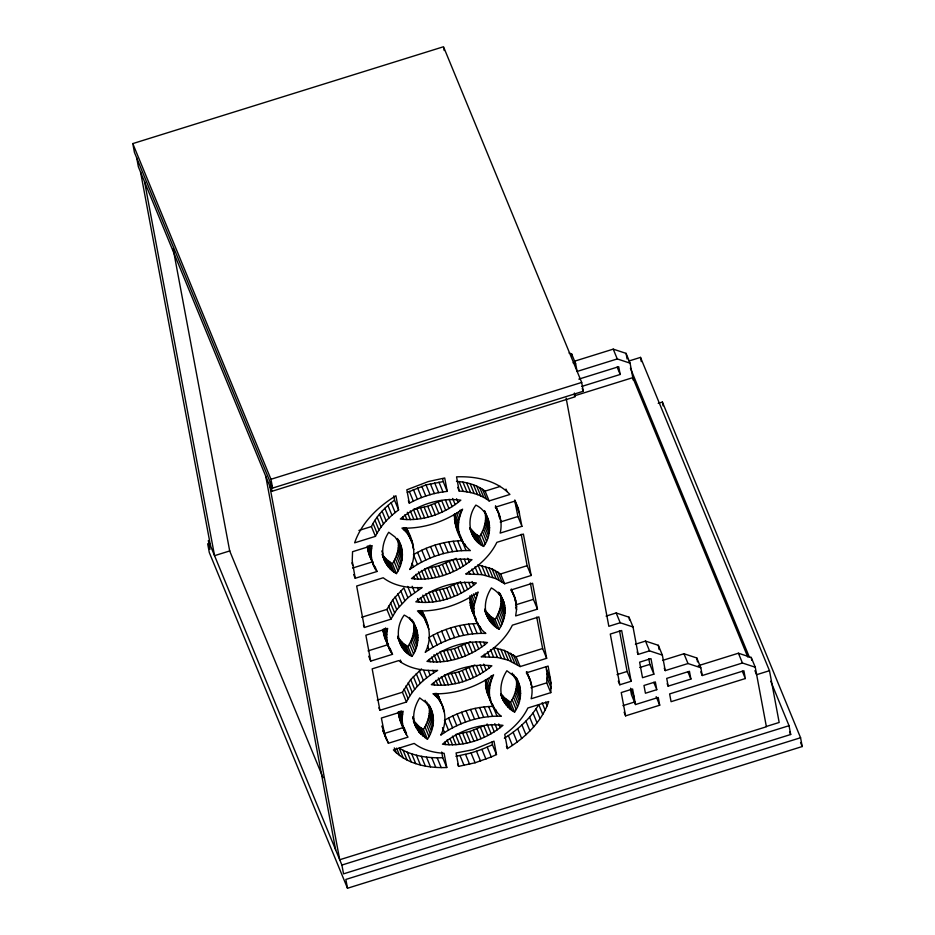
<?xml version="1.0" encoding="UTF-8"?>
<svg xmlns="http://www.w3.org/2000/svg" width="935" height="935" viewBox="0 0 935 935"><rect width="100%" height="100%" fill="white"/><g stroke="black" fill="none" stroke-linecap="round" stroke-linejoin="round"><path stroke-width="1.4" d="M377.015 571.484C371.487 564.167 370.038 554.397 372.165 545.596L352.553 551.708L352.226 560.907L355.218 578.274L377.015 571.484L374.993 566.587M392.513 654.313C386.985 647.008 385.536 637.226 387.663 628.425L365.865 635.216L370.716 661.103L392.513 654.313L389.988 648.189M404.984 732.07C401.957 725.607 401.559 718.15 403.172 711.254L381.375 718.045L384.846 735.261L388.399 743.255L408.011 737.142C403.254 729.487 399.268 720.862 398.298 711.827M516.552 609.643C516.95 602.701 514.975 595.642 510.802 590.043L532.599 583.253L537.45 609.141L515.652 615.931L516.552 609.643L515.547 607.189M398.649 540.36C404.645 550.773 403.043 563.887 396.452 573.599L392.419 563.805C396.802 556.863 399.537 548.424 398.018 540.185M411.949 656.428C396.522 648.96 394.558 627.969 404.212 615.09C419.64 622.558 421.603 643.549 411.949 656.428L407.917 646.634C412.3 639.692 415.035 631.254 413.527 623.014M429.644 706.019C435.652 716.432 434.05 729.545 427.447 739.258L423.415 729.464C427.798 722.521 430.532 714.095 429.025 705.843M483.605 546.437C468.178 538.969 466.214 517.978 475.868 505.099C491.296 512.567 493.259 533.558 483.605 546.437L479.573 536.643C484.4 529.046 487.205 519.498 484.599 510.615M499.103 629.267L495.071 619.473C499.454 612.53 502.188 604.092 500.681 595.852C507.67 606.125 505.648 619.449 499.103 629.267C491.67 625.398 487.077 617.953 484.634 610.158M516.295 677.63C522.677 688.335 521.566 701.986 514.612 712.096L510.58 702.302C514.951 695.36 517.686 686.933 516.178 678.681M412.686 543.41L406.257 527.913C413.656 540.372 417.045 556.22 409.717 569.497C427.213 557.015 448.765 549.757 470.352 550.61C460.032 541.774 454.13 527.445 454.492 513.946M460.675 538.209C456.724 528.871 458.279 518.107 462.603 509.189C445.107 521.683 423.555 528.929 401.968 528.088L406.69 532.564L411.645 540.488M476.172 621.039L470.363 605.307L470.06 595.688L474.092 605.483C472.678 616.06 477.317 627.034 485.849 633.439C464.263 632.586 442.711 639.844 425.215 652.338C432.543 639.049 429.153 623.201 421.767 610.742L428.195 626.24M486.597 691.164C490.069 700.186 493.107 710.319 501.347 716.268L497.046 716.175L486.597 691.164L485.499 679.616M491.681 703.868C487.731 694.53 489.285 683.765 493.598 674.848C476.102 687.342 454.55 694.6 432.975 693.747C445.925 703.038 447.982 721.691 440.724 735.167C457.051 723.48 476.908 716.467 497.046 716.175M550.773 692.648L551.101 683.45L548.109 666.082L526.312 672.873C531.828 680.189 533.277 689.96 531.15 698.761L550.773 692.648L546.741 682.854L547.068 673.656L546.017 666.643M474.092 605.483L478.101 592.019C460.604 604.513 439.053 611.771 417.466 610.917L424.139 617.883L427.143 623.318M547.104 705.82L548.693 701.519L527.878 708.005C522.7 718.676 514.25 727.442 504.748 734.384L507.401 748.608C524.114 738.323 539.273 724.134 547.104 705.82L545.584 702.15M358.923 530.461L371.417 526.569C376.595 515.898 385.045 507.121 394.547 500.178L393.752 495.912M375.438 536.351C380.627 525.68 389.077 516.915 398.579 509.972L395.914 495.749C377.974 506.817 361.588 522.49 354.622 542.838L375.438 536.351L371.417 526.569M361.716 617.252L386.915 609.398L392.723 599.826L403.862 587.916L407.894 597.71L396.756 609.62L390.947 619.18L364.416 627.455L363.411 625.001M377.214 700.081L402.412 692.227L410.675 679.558L421.568 668.922M406.444 702.021C413.083 688.44 424.782 677.969 437.638 670.383C424.139 671.178 409.694 668.992 398.696 660.601L372.165 668.864L379.914 710.284L406.444 702.021L402.412 692.227M504.374 738.183C518.06 729.662 530.379 718.512 538.747 704.616L542.779 714.41M407.894 597.71L422.141 587.542C408.642 588.349 394.196 586.163 383.198 577.772L356.667 586.035L364.416 627.455M458.092 502.411L460.838 500.155C439.216 497.326 416.881 505.099 400.332 519.007C420.785 521.718 441.846 514.811 458.092 502.411L456.572 498.741M469.23 561.947L471.988 559.691C450.354 556.863 428.02 564.635 411.47 578.543C431.923 581.254 452.984 574.347 469.23 561.947L467.722 558.277M473.589 585.24L476.347 582.984C454.714 580.156 432.379 587.928 415.83 601.836C436.283 604.548 457.344 597.64 473.589 585.24L472.082 581.57M484.727 644.776L487.486 642.52C465.852 639.692 443.517 647.464 426.979 661.372C447.433 664.084 468.493 657.176 484.727 644.776L483.722 642.333M489.087 668.069L491.845 665.813C470.212 662.985 447.877 670.757 431.339 684.665C451.792 687.389 472.853 680.47 489.087 668.069L488.082 665.626M500.225 727.605L502.983 725.35C481.361 722.521 459.015 730.293 442.477 744.202C462.93 746.913 483.991 740.006 500.225 727.605L498.717 723.935M466.051 550.516L462.019 540.722C444.966 540.933 428.136 546.087 413.445 554.642L417.477 564.424M477.516 623.551C460.464 623.762 443.646 628.916 428.943 637.471L432.975 647.265M493.014 706.392C475.962 706.591 459.143 711.745 444.452 720.301L448.484 730.095M428.557 578.683L424.525 568.889L438.912 565.792L454.983 558.885M430.088 592.019L446.825 587.893L459.342 582.178M444.055 661.512L440.034 651.718L454.41 648.621L470.492 641.714M448.414 684.806L444.394 675.012L458.769 671.926L474.851 665.007M407.298 492.383L426.033 484.914L443.202 481.595L447.234 491.389C433.98 492.722 421.054 496.882 409.343 503.194L408.338 500.751M417.419 519.147L413.387 509.353L427.762 506.256L441.659 500.541L445.691 510.335M459.564 744.342L455.532 734.548L469.908 731.462L483.804 725.735L487.836 735.529M455.929 756.345L471.053 752.979L481.911 749.344L492.453 744.774L491.95 742.086M491.272 756.953L496.485 754.557L493.984 741.163L473.25 749.66L456.081 752.967L458.594 766.373L475.085 762.773L491.272 756.953L487.24 747.17M132.782 143.593L443.506 46.75L581.687 382.438L583.335 391.239L272.611 488.07L134.43 152.393L132.782 143.593L270.963 479.269L272.611 488.07M574.452 361.226L613.231 349.141L626.053 353.36L630.085 363.154L633.264 380.159M630.085 363.154L617.264 358.935L577.094 371.452L575.644 363.68L571.612 353.897L569.053 353.044M628.916 361.003L640.51 357.392L769.482 670.699L779.171 722.463L766.279 726.483M578.835 379.131L618.713 366.695L620.174 374.467L581.663 386.459M270.963 479.269L581.687 382.438M574.254 395.891L632.796 377.647L747.825 657.083M136.732 157.98L138.368 166.781L271.945 491.284L575.095 396.802L574.394 393.027M658.217 403.347L662.389 402.05L800.57 737.738L802.218 746.539L347.493 888.25L209.311 552.562L207.663 543.761M229.881 550.89L214.547 555.67L144.598 181.893M456.49 481.385C466.635 482.039 476.932 484.868 485.09 491.132L500.365 486.375M489.122 500.926L509.937 494.44C496.38 480.158 475.518 476.09 456.549 476.85L459.202 491.074C469.791 491.623 480.613 494.37 489.122 500.926L485.09 491.132M352.542 568.059L372.983 561.69M500.202 522.034L517.92 516.517L514.706 500.377M521.952 526.312L500.155 533.102C502.282 524.301 500.833 514.519 495.305 507.214L514.916 501.102L518.469 509.096L521.952 526.312L517.92 516.517M481.946 574.628L465.677 573.973C478.533 566.388 490.232 555.916 496.871 542.335L523.401 534.072L531.15 575.492L504.619 583.756L496.064 578.672L481.946 574.628L477.925 564.845L492.032 568.877L500.599 573.961L527.118 565.698L521.239 534.282M368.051 650.889L388.481 644.519L385.454 639.458L382.976 630.996L387.008 640.779M515.711 604.863L533.417 599.347L530.355 582.996M606.067 616.107L616.177 612.963L628.998 617.182L633.03 626.976L638.161 654.406L649.533 650.865L662.354 655.084L665.253 670.617L687.996 663.534L700.818 667.754L702.267 675.526L742.437 663.008L755.258 667.228L766.396 726.764L339.709 859.744L269.759 485.966M633.03 626.976L620.209 622.745L608.837 626.298L566.142 398.158M497.455 657.457L481.174 656.814C494.042 649.217 505.73 638.745 512.38 625.176L538.899 616.901L546.648 658.322L520.129 666.585L508.301 660.18L497.455 657.457L493.423 647.674L504.269 650.398L516.097 656.791L542.627 648.528L536.737 617.112M635.391 644.227L645.501 641.083L658.322 645.302L662.354 655.084M383.034 730.866L384.367 733.461L403.978 727.348L406.503 733.472M531.045 687.751L546.741 682.854M617.018 674.603L627.116 671.459L619.473 630.587M639.75 667.52L649.86 664.376L648.797 658.731M662.564 660.414L683.964 653.74L696.785 657.971L700.818 667.754M619.788 684.794L631.148 681.253L621.658 630.517L610.286 634.059L619.788 684.794L618.269 681.124M653.892 674.158L642.52 677.711L639.61 662.179L650.982 658.637L653.892 674.158L649.86 664.376M698.235 665.732L738.405 653.214L751.226 657.434L755.258 667.228M656.791 689.691L645.43 693.232L643.97 685.472L655.341 681.931L656.791 689.691L653.775 682.351M668.163 686.15L690.895 679.067L689.446 671.295L666.713 678.389L668.163 686.15L667.158 683.707M622.932 705.633L635.204 701.811M630.517 689.574L631.476 694.752L635.508 704.546L658.252 697.463L659.701 705.224L625.597 715.859L624.089 712.178M769.482 670.699L756.59 674.708L754.931 670.664M745.335 678.541L671.073 701.682L669.612 693.922L743.886 670.769L745.335 678.541L742.32 671.19M789.046 725.7L790.694 734.501L343.542 873.851L341.906 865.05L789.046 725.7L770.756 681.264M800.57 737.738L345.845 879.449L347.493 888.25M403.207 757.911L399.175 748.117C412.183 755.959 427.762 758.297 442.746 757.712L446.778 767.506C427.809 768.266 406.947 764.199 393.378 749.917L414.193 743.43C422.702 749.987 433.536 752.722 444.113 753.283L446.778 767.506M573.073 362.838L575.644 363.68M473.987 537.777L469.954 527.983L475.12 533.593L479.573 536.643M485.464 610.812L490.618 616.422L495.071 619.473M396.452 573.599C389.217 569.918 384.834 562.835 382.801 555.145L386.026 559.025L392.419 563.805M514.612 712.096C507.378 708.414 502.995 701.332 500.961 693.653L504.187 697.522L510.58 702.302M398.298 637.974L403.464 643.596L407.917 646.634M413.808 720.815L418.962 726.425L423.415 729.464M413.492 721.364L419.336 732.596L427.447 739.258M518.82 683.754L513.257 675.549L506.875 670.757C500.599 680.236 498.145 693.595 504.993 703.436M431.666 710.916L426.103 702.711L419.71 697.919C414.439 706.159 411.634 716.888 415.502 726.261M504.713 605.646C503.357 598.038 498.028 591.621 491.366 587.928C486.095 596.168 483.29 606.897 487.158 616.27M459.646 533.85L456.642 528.415M474.594 615.803L472.14 611.245M488.993 696.867L490.653 699.509M382.988 556.933L386.833 564.939M371.335 559.223L368.846 553.906L367.291 546.157M402.33 724.882L399.853 719.564M442.641 706.147L437.264 693.571L443.693 709.069M400.659 545.257L395.096 537.041L388.715 532.26C383.432 540.5 380.627 551.218 384.495 560.603M800.559 742.495L802.218 746.539M789.584 731.813L790.694 734.501M630.4 368.156L749.367 657.153M613.231 349.141L617.264 358.935M738.405 653.214L742.437 663.008M617.147 367.116L620.174 374.467M700.759 671.856L702.267 675.526M582.225 388.539L583.335 391.239M683.964 653.74L687.996 663.534M687.879 671.727L690.895 679.067M664.247 668.174L665.253 670.617M645.501 641.083L649.533 650.865M656.171 696.657L659.701 705.224M637.156 651.964L638.161 654.406M616.177 612.963L620.209 622.745M627.116 671.459L631.148 681.253M630.529 688.218L634.059 696.785M514.916 500.108L518.469 509.096M515.489 503.579L519.521 513.362M505.987 489.099L506.992 491.541M527.118 565.698L531.15 575.492M495.819 506.162L499.442 514.998M495.445 506.01L500.272 517.826M533.417 599.347L537.45 609.141M498.799 515.851L500.821 520.737M482.518 489.285L486.539 499.08M479.713 487.614L483.746 497.408M476.71 486.13L480.742 495.924M542.627 648.528L546.648 658.322M485.101 511.842L488.631 520.409M473.519 484.821L477.551 494.615M484.482 511.305L489.215 522.817M485.51 515.501L489.543 525.295M485.604 518.048L489.636 527.831M470.153 483.711L474.174 493.505M485.464 520.643L489.496 530.437M546.496 669.238L550.528 679.032M547.068 673.656L551.101 683.45M485.066 523.273L489.099 533.067M511.316 588.992L514.94 597.827M511.445 590.067L515.769 600.656M466.612 482.799L470.644 492.593M484.435 525.938L488.467 535.732M514.811 599.896L516.319 603.578M547.15 678.214L551.183 687.996M515.571 604.127L516.576 606.57M483.57 528.626L487.591 538.408M462.93 482.086L466.962 491.88M500.599 573.961L504.619 583.756M482.46 531.314L486.492 541.096M497.958 572.091L501.99 581.874M481.128 533.99L485.16 543.773M459.108 481.583L463.141 491.378M495.106 570.385L499.138 580.179M492.032 568.877L496.064 578.672M457.694 487.404L459.202 491.074M477.247 535.194L481.28 544.988M500.248 593.807L504.129 603.239M475.12 533.593L479.152 543.387M499.477 592.919L500.482 595.361M488.771 567.568L492.803 577.351M498.472 592.135L499.477 594.59M501.02 598.33L505.052 608.124M473.18 531.863L477.212 541.645M501.113 600.878L505.145 610.672M471.462 529.981L475.494 539.775M542.101 702.781L545.128 710.133M500.961 603.472L504.993 613.267M469.686 528.322L472.713 535.661M485.312 566.446L489.344 576.24M500.564 606.114L504.596 615.896M460.125 510.124L461.13 512.579M526.814 671.821L530.449 680.657M526.44 671.669L531.267 683.485M499.933 608.767L503.965 618.561M530.811 683.952L531.816 686.407M481.689 565.535L485.721 575.329M452.657 498.449L455.181 504.573M458.466 512.286L459.973 515.956M499.068 611.455L503.1 621.249M516.097 656.791L520.129 666.585M456.607 513.198L459.132 519.322M497.958 614.143L501.99 623.926M536.047 708.859L540.079 718.641M513.467 654.921L517.499 664.703M449.116 499.278L452.131 506.618M455.065 514.086L458.594 522.653M496.625 616.819L500.657 626.602M454.34 516.132L458.372 525.926M475.015 566.797L478.042 574.148M510.603 653.214L514.636 663.008M454.445 519.346L458.477 529.14M464.613 543.679L465.618 546.133M438.936 482.109L442.968 491.903M460.149 535.077L463.678 543.644M445.434 499.98L448.964 508.546M454.866 522.466L458.898 532.26M532.997 713.031L537.029 722.813M455.602 525.493L462.03 540.991M507.541 651.707L511.574 661.501M492.757 618.023L496.777 627.817M472 568.983L474.01 573.868M516.108 677.501L519.638 686.068M490.618 616.422L494.65 626.216M515.477 676.963L520.211 688.476M504.269 650.398L508.301 660.18M513.969 674.965L514.986 677.419M516.517 681.159L520.55 690.953M434.646 482.846L438.667 492.628M488.689 614.692L492.722 624.475M512.251 673.095L513.257 675.549M516.611 683.707L520.643 693.501M457.624 540.874L461.656 550.657M486.96 612.811L490.992 622.605M529.619 717.11L533.651 726.904M464.309 559.212L466.32 564.109M484.751 609.106L489.484 620.606M516.459 686.302L520.491 696.096M468.879 571.367L469.884 573.821M484.681 609.924L488.21 618.491M500.821 649.276L504.842 659.07M516.073 688.943L520.105 698.726M438.293 502.2L442.313 511.994M475.623 592.954L476.64 595.408M430.334 483.781L434.366 493.563M515.442 691.608L519.474 701.39M453.159 541.248L457.192 551.042M460.254 558.803L463.281 566.154M497.198 648.364L501.23 658.158M525.914 721.095L529.946 730.889M468.669 582.505L470.679 587.402M473.461 593.889L475.483 598.786M514.566 694.284L518.598 704.078M434.845 503.708L438.866 513.502M471.602 594.812L474.629 602.152M513.467 696.972L517.499 706.755M426.033 484.914L430.065 494.697M456.081 558.288L460.113 568.071M448.648 541.868L452.669 551.662M464.613 582.108L467.64 589.447M512.135 699.649L516.167 709.443M431.327 505.064L435.359 514.858M521.929 724.952L525.961 734.746M469.849 598.961L473.881 608.755M490.524 649.626L493.54 656.978M452.797 560.077L456.829 569.871M480.123 626.52L481.128 628.963M469.943 602.175L473.975 611.969M421.755 486.247L425.787 496.029M475.155 616.679L476.16 619.122M477.668 622.803L479.176 626.473M470.363 605.307L474.396 615.09M460.441 581.582L464.473 591.376M444.102 542.721L448.134 552.503M471.1 608.334L481.548 633.346M508.254 700.853L512.286 710.647M427.762 506.256L431.795 516.05M487.497 651.812L489.519 656.709M449.431 561.736L453.463 571.53M506.115 699.263L510.148 709.046M517.651 728.681L521.683 738.463M504.187 697.522L508.219 707.316M457.157 583.37L461.189 593.164M417.536 487.766L421.568 497.56M473.122 623.703L477.154 633.498M502.469 695.652L506.501 705.434M439.555 543.796L443.587 553.578M479.807 642.041L481.817 646.938M424.174 507.296L428.207 517.078M484.377 654.196L485.394 656.65M500.692 693.98L503.708 701.32M500.646 694.202L502.656 699.099M445.983 563.244L450.016 573.038M453.791 585.029L457.823 594.824M491.132 675.795L492.137 678.237M413.375 489.472L417.396 499.267M468.657 624.089L472.689 633.872M475.751 641.644L478.778 648.983M513.128 732.234L517.149 742.028M420.575 508.149L424.607 517.943M435.032 545.082L439.064 554.876M489.472 677.945L490.98 681.615M483.664 664.119L486.177 670.231M442.465 564.6L446.498 574.394M450.343 586.537L454.375 596.331M487.614 678.857L490.127 684.981M472.082 642.345L475.611 650.912M416.975 508.839L420.995 518.633M409.285 491.354L413.317 501.148M464.146 624.697L468.178 634.491M480.111 664.937L483.138 672.277M486.071 679.745L489.601 688.312M438.912 565.792L442.945 575.586M430.544 546.601L434.576 556.395M508.359 735.623L512.38 745.417M446.825 587.893L450.857 597.687M485.347 681.79L489.379 691.584M468.306 642.906L472.327 652.7M495.62 709.349L496.625 711.792M485.452 685.004L489.484 694.798M485.873 688.137L489.893 697.919M492.663 704.406L494.685 709.303M476.441 665.638L479.971 674.205M459.599 625.55L463.631 635.332M435.324 566.832L439.345 576.615M443.272 589.097L447.304 598.879M426.126 548.319L430.158 558.113M410.336 510.907L413.866 519.474M464.929 644.566L468.961 654.36M506.396 746.165L507.401 748.608M472.666 666.211L476.698 675.993M431.713 567.685L435.745 577.479M488.619 706.533L492.651 716.327M455.065 626.625L459.097 636.408M494.802 723.643L497.326 729.767M439.684 590.125L443.704 599.908M407.344 512.286L410.371 519.638M461.481 646.073L465.513 655.867M421.79 550.236L425.822 560.03M469.288 667.859L473.32 677.653M428.113 568.375L432.145 578.169M404.925 514.706L406.935 519.603M484.155 706.918L488.187 716.701M491.261 724.473L494.276 731.813M436.072 590.99L440.104 600.773M450.541 627.923L454.562 637.705M457.975 647.429L461.995 657.223M465.84 669.366L469.873 679.161M417.559 552.351L421.58 562.134M402.576 516.95L403.581 519.392M487.077 723.947L491.109 733.741M432.473 591.68L436.505 601.462M394.547 500.178L398.579 509.972M409.892 537.87L413.422 546.437M405.615 527.714L408.642 535.054M479.643 707.526L483.675 717.32M412.838 547.115L413.843 549.558M404.68 527.667L406.69 532.564M454.41 648.621L458.442 658.415M446.053 629.43L450.086 639.224M421.486 570.443L425.004 579.01M403.464 527.784L404.469 530.239M462.334 670.722L466.355 680.516M492.453 744.774L496.485 754.557M428.884 592.182L432.917 601.976M391.157 502.761L395.178 512.555M450.822 649.661L454.854 659.444M475.109 708.379L479.141 718.173M418.483 571.823L421.51 579.162M458.769 671.926L462.802 681.708M441.624 631.148L445.656 640.942M425.846 593.748L429.364 602.315M480.438 727.395L484.459 737.189M412.008 563.221L413.515 566.89M387.932 505.461L391.964 515.255M416.063 574.242L418.074 579.139M447.222 650.515L451.243 660.309M470.562 709.455L474.594 719.249M455.181 672.955L459.214 682.749M422.842 595.116L425.869 602.467M476.979 728.903L481.011 738.697M437.288 633.065L441.32 642.859M413.714 576.486L414.731 578.929M398.1 539.355L401.477 547.571M384.904 508.266L388.937 518.06M397.317 538.466L402.05 549.979M417.326 587.437L418.342 589.88M443.611 651.204L447.643 660.998M398.357 542.662L402.389 552.456M420.423 597.547L422.433 602.432M451.582 673.819L455.602 683.602M398.45 545.21L402.482 554.993M466.039 710.752L470.071 720.534M481.911 749.344L485.943 759.126M473.472 730.258L477.505 740.053M398.31 547.805L402.33 557.599M382.088 511.164L386.12 520.947M433.057 635.181L437.089 644.975M397.913 550.434L401.945 560.229M417.571 598.552L419.09 602.233M412.171 586.245L414.684 592.358M447.97 674.509L452.002 684.291M424.887 619.473L428.92 629.267M421.112 610.543L424.139 617.883M397.281 553.099L401.314 562.893M420.177 610.497L422.199 615.394M469.908 731.462L473.94 741.245M461.551 712.26L465.583 722.054M436.984 653.284L440.514 661.851M379.481 514.133L383.502 523.927M396.405 555.787L400.437 565.582M418.962 610.613L419.967 613.068M476.511 751.284L480.543 761.078M407.672 586.409L411.201 594.976M395.306 558.475L399.339 568.258M466.32 732.491L470.352 742.285M433.992 654.652L437.007 662.003M377.097 517.172L381.129 526.966M457.133 713.978L461.165 723.772M393.974 561.152L398.006 570.934M441.343 676.578L444.873 685.145M427.505 646.05L429.013 649.72M431.561 657.071L433.583 661.968M471.053 752.979L475.085 762.773M462.72 733.356L466.752 743.138M374.947 520.269L378.979 530.063M438.351 677.957L441.367 685.297M390.094 562.356L394.126 572.15M452.785 715.894L456.818 725.689M429.223 659.315L430.229 661.758M373.053 523.401L377.085 533.195M400.753 590.768L404.785 600.551M413.445 621.833L416.975 630.4M387.967 560.755L391.987 570.549M412.323 620.08L417.559 632.808M432.835 670.266L433.84 672.709M459.12 734.045L463.141 743.828M411.318 619.297L412.323 621.752M413.866 625.492L417.887 635.286M386.026 559.025L390.059 568.807M435.92 680.376L437.942 685.273M409.6 617.427L410.605 619.882M413.96 628.039L417.98 637.834M381.76 550.949L382.766 553.403M384.308 557.143L388.341 566.937M465.56 754.44L469.592 764.234M413.808 630.634L417.84 640.428M382.029 554.256L385.547 562.823M397.854 593.702L401.875 603.496M448.555 718.01L452.587 727.804M413.41 633.275L417.442 643.058M433.583 682.608L434.588 685.063M428.172 670.301L430.182 675.199M436.622 693.373L439.637 700.712M442.909 708.426L444.429 712.096M412.779 635.94L416.811 645.723M435.687 693.326L437.697 698.223M395.178 596.729L399.198 606.523M452.482 736.114L456.011 744.681M411.914 638.617L415.946 648.411M434.459 693.454L435.465 695.897M460.055 755.644L464.087 765.426M423.672 670.465L426.699 677.805M410.804 641.305L414.836 651.087M449.992 738.708L452.517 744.833M370.061 545.082L371.569 548.763M392.723 599.826L396.756 609.62M409.472 643.981L413.504 653.764M368.741 545.76L371.265 551.884M419.359 670.746L423.391 680.54M457.589 763.918L458.594 766.373M442.5 727.652L444.522 732.549M367.712 546.391L371.242 554.958M447.059 739.912L449.08 744.798M390.538 602.981L394.558 612.764M367.467 548.167L371.499 557.95M368.016 551.077L375.367 569.006M368.846 553.906L373.977 566.411M405.591 645.185L409.623 654.979M444.721 742.145L445.726 744.599M388.586 606.172L392.618 615.966M416.25 673.597L420.283 683.391M429.107 705.025L432.484 713.23M403.464 643.596L407.496 653.378M428.324 704.137L433.057 715.637M426.816 702.138L427.821 704.581M429.364 708.321L433.396 718.115M401.536 641.854L405.556 651.637M425.098 700.257L426.103 702.711M429.457 710.869L433.489 720.663M399.806 639.972L403.838 649.767M386.915 609.398L390.947 619.18M397.597 636.267L402.33 647.768M429.305 713.463L433.337 723.258M397.679 637.448L401.057 645.653M413.352 676.543L417.384 686.325M428.92 716.105L432.94 725.887M428.288 718.77L432.309 728.552M410.675 679.558L414.708 689.352M427.412 721.446L431.444 731.24M400.32 660.028L401.325 662.483M426.313 724.134L430.334 733.928M408.233 682.655L412.265 692.449M385.559 627.923L387.078 631.592M424.981 726.811L429.001 736.605M384.25 628.601L386.763 634.713M437.183 757.806L441.215 767.6M383.21 629.22L386.739 637.787M406.035 685.811L410.068 695.605M383.514 633.907L390.865 651.847M384.343 636.735L389.486 649.241M421.101 728.014L425.133 737.808M404.095 689.001L408.127 698.796M351.782 562.882L352.787 565.324M418.962 726.425L422.994 736.207M431.736 757.607L435.768 767.39M417.033 724.683L421.066 734.478M412.767 716.619L413.773 719.062M415.315 722.813L419.336 732.596M353.699 574.604L355.218 578.274M412.604 717.87L417.84 730.597M413.527 721.142L416.554 728.482M426.453 757.105L430.486 766.887M421.334 756.31L425.367 766.104M401.068 710.752L402.576 714.422M399.748 711.43L402.26 717.542M398.719 712.049L402.237 720.616M416.414 755.223L420.446 765.017M398.474 713.826L402.506 723.62M399.023 716.748L406.363 734.676M411.716 753.855L415.748 763.65M368.706 656.206L370.716 661.103M407.263 752.207L411.295 762.002M403.078 750.291L407.111 760.085M396.58 748.14L399.607 755.48M378.909 707.83L379.914 710.284M394.301 747.918L396.323 752.815M381.784 726.098L383.794 730.995M384.367 733.461L388.399 743.255M382.836 730.364L386.389 739.363M323.054 777.733L229.694 550.937L173.15 248.768M341.906 865.05L208.33 540.559L209.966 549.359M407.613 530.694L409.39 536.643M423.111 613.535L424.654 618.467M438.62 696.365L440.397 702.302M751.226 657.434L751.752 660.274M662.389 402.05L663.102 405.825M640.51 357.392L641.293 361.588M696.785 657.971L697.51 661.851M626.053 353.36L627.116 359.028M658.322 645.302L659.117 649.533M628.998 617.182L629.512 619.928M571.612 353.897L572.091 356.48M635.508 704.546L632.609 689.013L621.237 692.554L625.597 715.859M443.739 48.012L444.207 50.525M447.234 491.389L444.721 477.984L428.242 481.583L406.83 489.8L409.343 503.194M442.699 478.919L443.202 481.595M441.682 752.021L442.746 757.712M270.308 482.483L271.945 491.284M265.727 476.172L335.677 849.95M140.566 172.098L210.515 545.876"/></g></svg>
